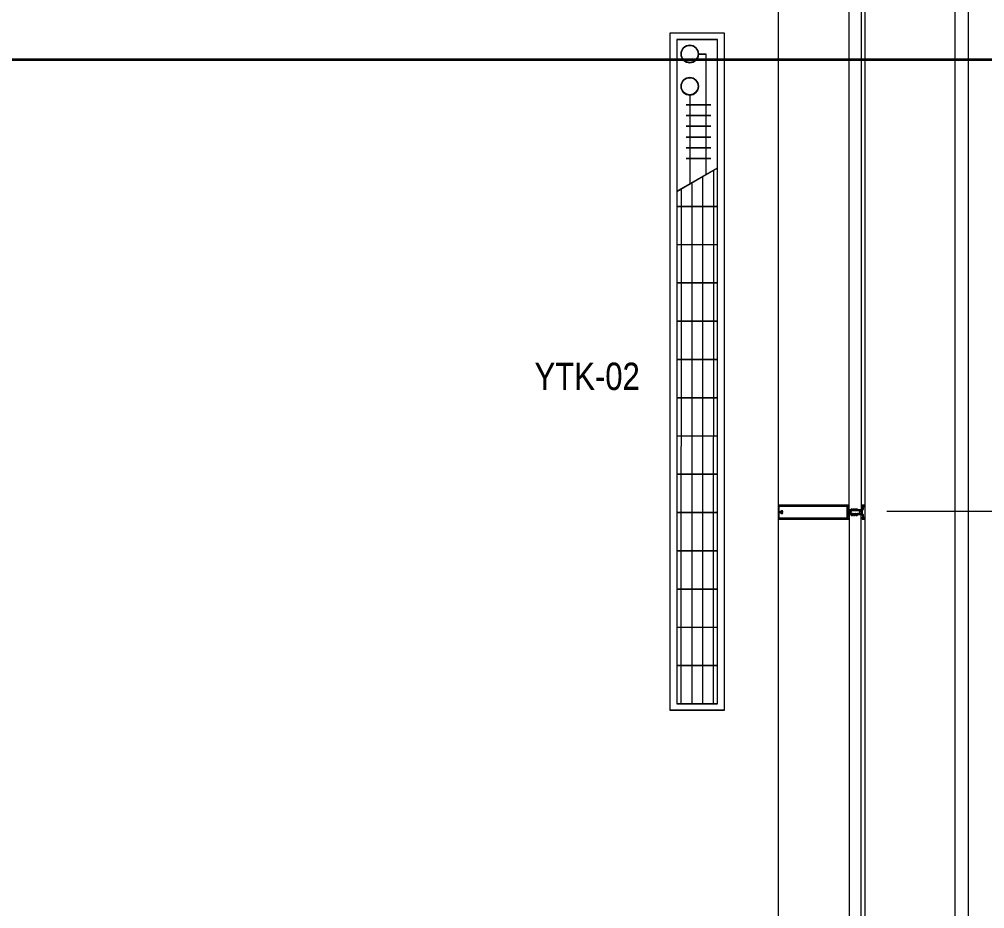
# Model space of a CAD drawing. Extents: x -3709 to 34975, y -230 to 8245.
# Drawn here: x 5850.8 to 6206.9, y 2079.3 to 2407.5 of the extents above; entities that cross this region are included whole.
import ezdxf
from ezdxf.enums import TextEntityAlignment as Align

# ---------------------------------------------------------------- set-up
doc = ezdxf.new("R2010")
doc.units = 0
doc.linetypes.add('Grundrisse$0$AUSGEZOGEN', pattern=[2, 1, 1])
doc.linetypes.add('HIDDEN2', pattern=[4.7625, 3.175, -1.5875])
doc.layers.get('0').update_dxf_attribs({"color": 9, "lineweight": 9})
for name, color, linetype, lineweight in [('04', 9, 'Continuous', 9), ('06D', 9, 'Continuous', 9), ('10A', 9, 'Continuous', 9), ('15', 9, 'Continuous', 9), ('21', 9, 'Continuous', 9), ('22', 8, 'Continuous', 9), ('35', 9, 'Continuous', 9)]:
    doc.layers.add(name, color=color, linetype=linetype, lineweight=lineweight)
doc.styles.add('Arial', font='arial.ttf', dxfattribs={"height": 2.5})
doc.styles.add('MuuM_TEXT-STANDART', font='ARIALN.TTF')

# ---------------------------------------------------------------- blocks, each defined once
blk = doc.blocks.new('prf-camderzi-20x6-p_1')
at = {"layer": '10A', "linetype": 'Continuous'}
for points in [[(0.18, -2.39), (0.13, -2.34), (0.13, 2.34), (0.18, 2.39), (0.79, 2.39), (0.82, 2.3), (0.88, 2.28), (1.2, 2.39), (1.2, 2.5), (0.15, 2.5), (0.04, 2.45), (0, 2.35), (0, -2.35), (0.05, -2.46), (0.15, -2.5), (1.2, -2.5), (1.2, -2.39), (0.88, -2.28), (0.82, -2.3), (0.79, -2.39)], [(1.06, 2.07), (1.06, 1.95), (1.12, 1.95), (1.2, 2.03), (1.2, 2.35), (0.83, 2.25), (0.8, 2.25), (0.77, 2.27), (0.74, 2.33), (0.69, 2.35), (0.53, 2.27), (0.39, 2.2), (0.22, 2.13), (0.21, 2.1), (0.22, 2.07), (0.26, 2.05), (0.6, 2.05), (0.65, 2), (0.65, 1.08), (0.75, 0.98), (0.9, 0.98), (1, 0.88), (1, 0.03), (1.02, 0), (1, -0.02), (1, -0.88), (0.9, -0.98), (0.75, -0.98), (0.65, -1.08), (0.65, -2), (0.6, -2.05), (0.26, -2.05), (0.22, -2.07), (0.21, -2.1), (0.23, -2.14), (0.42, -2.21), (0.52, -2.26), (0.7, -2.35), (0.73, -2.33), (0.77, -2.27), (0.8, -2.25), (0.82, -2.25), (1.2, -2.35), (1.2, -2.03), (1.12, -1.95), (1.06, -1.95), (1.06, -2.07), (0.9, -2.07), (0.8, -1.97), (0.8, -1.13), (1.06, -1.13), (1.06, -1.25), (1.12, -1.25), (1.2, -1.17), (1.2, 1.17), (1.12, 1.25), (1.06, 1.25), (1.06, 1.13), (0.8, 1.13), (0.8, 1.97), (0.9, 2.07)], [(6.25, -2.5), (31.85, -2.5), (31.95, -2.46), (32, -2.35), (32, 2.35), (31.94, 2.47), (31.85, 2.5), (6.25, 2.5), (6.25, 2.3), (6.33, 2.22), (6.39, 2.22), (6.39, 2.34), (6.62, 2.34), (6.62, 1.9), (6.64, 1.87), (6.62, 1.85), (6.62, 1.4), (6.39, 1.4), (6.39, 1.52), (6.33, 1.52), (6.25, 1.44), (6.25, 1.08), (6.37, 1.08), (6.37, 1.2), (6.58, 1.2), (6.58, 0.65), (6.52, 0.53), (6.43, 0.5), (5.3, 0.5), (5.25, 0.45), (5.25, 0.35), (5.35, 0.25), (5.44, 0.25), (5.47, 0.2), (5.59, 0.2), (5.62, 0.25), (5.65, 0.2), (5.77, 0.2), (5.8, 0.25), (5.83, 0.2), (5.95, 0.2), (5.98, 0.25), (6.01, 0.2), (6.13, 0.2), (6.16, 0.25), (6.19, 0.2), (6.31, 0.2), (6.34, 0.25), (6.37, 0.2), (6.41, 0.2), (6.6, 0.09), (6.65, 0), (6.6, -0.09), (6.41, -0.2), (6.28, -0.2), (6.25, -0.25), (6.22, -0.2), (6.1, -0.2), (6.07, -0.25), (6.04, -0.2), (5.92, -0.2), (5.89, -0.25), (5.86, -0.2), (5.74, -0.2), (5.71, -0.25), (5.68, -0.2), (5.56, -0.2), (5.53, -0.25), (5.5, -0.2), (5.38, -0.2), (5.35, -0.25), (5.25, -0.37), (5.25, -0.45), (5.3, -0.5), (6.43, -0.5), (6.55, -0.56), (6.58, -0.65), (6.58, -1.22), (6.37, -1.22), (6.37, -1.1), (6.25, -1.1), (6.25, -1.46), (6.33, -1.54), (6.39, -1.54), (6.39, -1.42), (6.62, -1.42), (6.62, -1.86), (6.64, -1.89), (6.62, -1.91), (6.62, -2.36), (6.39, -2.36), (6.39, -2.24), (6.33, -2.24), (6.25, -2.32)]]:
    blk.add_lwpolyline(points, close=True, dxfattribs=at)
at = {"layer": '10A', "linetype": 'Grundrisse$0$AUSGEZOGEN'}
for points in [[(5.22, -0.5), (5.22, -0.32), (5.28, -0.22), (5.42, -0.19), (5.59, -0.2), (5.76, -0.21), (5.84, -0.21), (5.87, -0.24), (5.9, -0.2), (5.94, -0.2), (6.12, -0.19), (6.17, -0.19), (6.23, -0.17), (6.37, -0.09), (6.42, 0), (6.37, 0.09), (6.23, 0.17), (6.17, 0.19), (6.12, 0.19), (5.94, 0.2), (5.9, 0.2), (5.87, 0.23), (5.84, 0.21), (5.76, 0.21), (5.59, 0.2), (5.42, 0.19), (5.27, 0.23), (5.22, 0.32), (5.22, 0.5), (2.39, 0.5), (2.31, 0.48), (2.07, 0.37), (2.04, 0.37), (2.03, 0.4), (2.04, 0.47), (2.03, 0.49), (1.98, 0.5), (1.44, 0.5), (1.34, 0.4), (1.37, 0.29), (1.48, 0.27), (1.48, 0.34), (1.51, 0.37), (1.8, 0.37), (1.87, 0.34), (2.18, 0.03), (2.19, 0), (2.18, -0.04), (1.87, -0.34), (1.8, -0.37), (1.51, -0.37), (1.48, -0.34), (1.48, -0.26), (1.37, -0.29), (1.34, -0.36), (1.37, -0.47), (1.44, -0.5), (2.01, -0.5), (2.04, -0.47), (2.03, -0.4), (2.04, -0.38), (2.07, -0.37), (2.31, -0.48), (2.39, -0.5)], [(2.8, 0.93), (2.78, 0.89), (2.73, 0.5), (2.84, 0.5), (2.89, 0.55), (2.91, 0.58), (2.91, 0.9), (3, 1.05), (3.11, 1.09), (3.45, 1.12), (3.46, 1.13), (3.47, 1.16), (3.45, 1.18), (3.1, 1.18), (3.09, 1.18), (3.04, 1.17), (3, 1.15), (2.95, 1.13), (2.91, 1.1), (2.88, 1.06), (2.84, 1.02), (2.82, 0.98)], [(3.68, 0.93), (3.66, 0.89), (3.61, 0.5), (3.72, 0.5), (3.77, 0.55), (3.79, 0.58), (3.79, 0.9), (3.88, 1.05), (3.99, 1.09), (4.33, 1.12), (4.34, 1.13), (4.35, 1.16), (4.33, 1.18), (3.98, 1.18), (3.97, 1.18), (3.92, 1.17), (3.88, 1.15), (3.83, 1.13), (3.79, 1.1), (3.76, 1.06), (3.72, 1.02), (3.7, 0.98)], [(4.56, 0.93), (4.54, 0.89), (4.49, 0.5), (4.6, 0.5), (4.65, 0.55), (4.67, 0.58), (4.67, 0.9), (4.76, 1.05), (4.87, 1.09), (5.21, 1.12), (5.22, 1.13), (5.23, 1.16), (5.21, 1.18), (4.86, 1.18), (4.85, 1.18), (4.8, 1.17), (4.76, 1.15), (4.71, 1.13), (4.67, 1.1), (4.64, 1.06), (4.6, 1.02), (4.58, 0.98)], [(2.79, -0.92), (2.78, -0.88), (2.73, -0.5), (2.84, -0.5), (2.89, -0.55), (2.91, -0.58), (2.91, -0.89), (3, -1.04), (3.11, -1.08), (3.44, -1.11), (3.46, -1.12), (3.47, -1.15), (3.45, -1.17), (3.1, -1.17), (3.09, -1.17), (3.04, -1.16), (3, -1.14), (2.95, -1.12), (2.91, -1.09), (2.87, -1.05), (2.84, -1.01), (2.82, -0.97)], [(3.67, -0.92), (3.66, -0.88), (3.61, -0.5), (3.72, -0.5), (3.77, -0.55), (3.79, -0.58), (3.79, -0.89), (3.88, -1.04), (3.99, -1.08), (4.32, -1.11), (4.34, -1.12), (4.35, -1.15), (4.33, -1.17), (3.98, -1.17), (3.97, -1.17), (3.92, -1.16), (3.88, -1.14), (3.83, -1.12), (3.79, -1.09), (3.75, -1.05), (3.72, -1.01), (3.7, -0.97)], [(4.55, -0.92), (4.54, -0.88), (4.49, -0.5), (4.6, -0.5), (4.65, -0.55), (4.67, -0.58), (4.67, -0.89), (4.76, -1.04), (4.87, -1.08), (5.2, -1.11), (5.22, -1.12), (5.23, -1.15), (5.21, -1.17), (4.86, -1.17), (4.85, -1.17), (4.8, -1.16), (4.76, -1.14), (4.71, -1.12), (4.67, -1.09), (4.63, -1.05), (4.6, -1.01), (4.58, -0.97)]]:
    blk.add_lwpolyline(points, close=True, dxfattribs=at)
at = {"layer": '10A', "linetype": 'Continuous'}
blk.add_lwpolyline([(6.85, -2.29), (6.85, 2.29), (31.79, 2.29), (31.79, 0.16), (31.74, 0.11), (31.28, 0.11), (31.22, 0.17), (31.2, 0.22), (31.17, 0.27), (31.13, 0.31), (31.09, 0.35), (31.05, 0.38), (31, 0.41), (30.95, 0.43), (30.9, 0.45), (30.84, 0.46), (30.79, 0.46), (30.73, 0.45), (30.68, 0.44), (30.62, 0.42), (30.57, 0.4), (30.53, 0.37), (30.49, 0.33), (30.45, 0.29), (30.44, 0.18), (30.52, 0.13), (30.66, 0.13), (30.68, 0.16), (30.67, 0.18), (30.78, 0.22), (30.92, 0.18), (30.92, 0.16), (30.93, 0.14), (31, 0.12), (31.04, -0.01), (31, -0.11), (30.93, -0.12), (30.92, -0.15), (30.93, -0.16), (30.78, -0.2), (30.68, -0.16), (30.68, -0.15), (30.67, -0.12), (30.65, -0.11), (30.52, -0.11), (30.42, -0.18), (30.45, -0.27), (30.49, -0.31), (30.53, -0.35), (30.57, -0.38), (30.62, -0.41), (30.68, -0.42), (30.73, -0.44), (30.79, -0.44), (30.84, -0.44), (30.9, -0.43), (30.95, -0.42), (31, -0.39), (31.05, -0.37), (31.09, -0.33), (31.13, -0.29), (31.17, -0.25), (31.2, -0.2), (31.22, -0.15), (31.28, -0.09), (31.74, -0.09), (31.79, -0.14), (31.79, -2.29), (6.85, -2.29)], dxfattribs=at)
blk = doc.blocks.new('p-cephe-onkisim')
at = {"layer": '06D'}
for points in [[(-70.11, 2344.99), (-70, 68.43)], [(0, 2276.5), (0, 68)]]:
    blk.add_lwpolyline(points, dxfattribs=at)
blk.add_lwpolyline([(-5, 1789.5), (-38, 1789.5), (-38, 2276.5), (-5, 2276.5)], close=True, dxfattribs=at)
at = {"layer": '15', "linetype": 'Continuous'}
for points in [[(-44, 2278.1), (-39.5, 2278.1), (-39.5, 2034), (-44, 2034)], [(-44, 1787.92), (-39.5, 1787.92), (-39.5, 2032.27), (-44, 2032.27)]]:
    blk.add_lwpolyline(points, close=True, dxfattribs=at)
at = {"rotation": 180}
blk.add_blockref('prf-camderzi-20x6-p_1', (-38, 2033.16), dxfattribs=at)
blk = doc.blocks.new('p-cephe-onkisim-toplam')
blk.add_blockref('p-cephe-onkisim', (0, 0))
blk = doc.blocks.new('A$C4B7F52E3')
for p, q in [((250, 89.48), (0, 89.47)), ((250, 89.47), (0, 89.48)), ((0, 89.48), (0, 69.47)), ((250, 69.47), (250, 89.47)), ((0, 69.47), (250, 69.47))]:
    blk.add_line(p, q)
at = {"color": 252, "linetype": 'Continuous'}
for p, q in [((16.61, 71.95), (16.6, 86.99)), ((30.73, 71.95), (30.72, 86.99)), ((44.85, 71.95), (44.84, 86.99)), ((58.96, 71.95), (58.96, 86.99)), ((73.08, 71.95), (73.08, 86.99)), ((87.2, 71.95), (87.2, 86.99)), ((101.32, 71.95), (101.32, 86.99)), ((115.44, 71.95), (115.44, 86.99)), ((129.56, 71.95), (129.56, 86.99)), ((143.68, 71.95), (143.68, 86.98)), ((157.8, 71.95), (157.8, 86.98)), ((171.92, 71.94), (171.92, 86.98)), ((186.04, 71.94), (186.04, 86.98))]:
    blk.add_line(p, q, dxfattribs=at)
at = {"color": 252}
for p, q in [((191.48, 71.95), (200.19, 86.99)), ((199.29, 85.44), (2.49, 85.42)), ((242.21, 82.69), (197.7, 82.69)), ((203.55, 84.5), (203.55, 75.36)), ((207.52, 84.5), (207.52, 75.36)), ((211.5, 84.5), (211.5, 75.36)), ((215.48, 84.5), (215.48, 75.36)), ((219.45, 84.5), (219.45, 75.36)), ((223.43, 84.5), (223.43, 75.36)), ((242.21, 79.91), (242.21, 82.69)), ((196.99, 81.46), (2.49, 81.45)), ((194.68, 77.48), (2.49, 77.47)), ((227.1, 76.72), (194.25, 76.73)), ((192.38, 73.51), (2.49, 73.49))]:
    blk.add_line(p, q, dxfattribs=at)
blk.add_lwpolyline([(247.51, 86.99), (247.51, 71.95), (2.49, 71.95), (2.49, 86.99)], close=True)
for centre in [(230.28, 76.72), (242.21, 76.72)]:
    blk.add_circle(centre, 3.18, dxfattribs=at)
blk = doc.blocks.new('yer menfezleri')
at = {"layer": '35'}
for centre in [(2775.01, 14109), (2775.01, 14097.07)]:
    blk.add_circle(centre, 3.18, dxfattribs=at)
at = {"layer": '35', "xscale": -1, "rotation": 270}
blk.add_blockref('A$C4B7F52E3', (2698.29, 13866.79), dxfattribs=at)
at = {"layer": '35', "style": 'MuuM_TEXT-STANDART'}
blk.add_text('YTK-02', height=10, dxfattribs=at).set_placement((2737.18, 13990.06), align=Align.MIDDLE)
blk = doc.blocks.new('0_wallno')
at = {"color": 0}
blk.add_lwpolyline([(-17, 1.5), (-8, 1.5), (-8, -1.5), (-17, -1.5)], close=True, dxfattribs=at)
blk.add_lwpolyline([(-8, 0), (0, 0)], dxfattribs=at)
at = {"color": 0, "style": 'Arial'}
blk.add_attdef('DUVARNO', text='', height=2, dxfattribs=at).set_placement((-12.5, 0), align=Align.MIDDLE_CENTER)
blk = doc.blocks.new('p-araba-caddy')
for points in [[(4.26, 87.51), (96.49, 89.41), (104.41, 102.92), (112.34, 100.13), (105.35, 88.48), (403.12, 88.69), (392.45, 85.45), (418.68, 84.42, -0.236784), (423.23, -86.05), (112.38, -97.42), (113.04, -112.56), (99.21, -96.1), (12.07, -96.13, -0.35315), (-45.78, -38.19), (-47.76, 31.57, -0.418979), (4.26, 87.51, -0.014091)], [(2.59, 87.13), (-12.8, 80.33, 0.245122), (-38.23, 40.61, 1.092698)], [(409.1, 84.81, -0.220393), (429.15, 10.65, -0.069309), (420.89, -80.59, -0.369387), (413.22, -85.28, 0.321855)], [(64.08, 71.92), (123.59, 65.82, 0.084966), (128.47, -72.87, -0.035125), (66.42, -79.48, -0.194351), (64.08, 71.92, 5.525286)], [(420.8, 66.63), (409.14, 55.57, -0.115145), (408.6, -46.74, 0.095225), (425.84, -65.72, -1.448896)], [(198.7, 59.31), (404.34, 58.71, -0.170159), (399.21, -57.46), (133.8, -68.34)], [(414.2, 20.68, 0.498413), (429.89, 21.34, -5.209749)], [(414.6, 10.43, -0.389225), (429.11, 8.84, 0.453338)], [(-37.08, -40.41), (-20.32, -78.19, 0.180747), (-6.04, -89.68), (12.07, -96.13)]]:
    blk.add_lwpolyline(points, format="xyb")
for points in [[(128.39, 63.59), (198.34, 59.3), (187.01, 88.59)], [(-16.56, 71.13), (53.81, 76), (63.98, 81.75), (88.77, 77.77), (93.64, 84.4), (100.28, 80.42), (104.7, 83.08), (183.48, 83.52), (188.35, 71.13), (129.93, 71.13)], [(220.11, 84.66), (385.27, 81.17), (382, 68.06), (219.94, 73.15), (220.11, 84.66)], [(277.68, 83.09), (275.35, 70.89)], [(330.01, 82.53), (330.93, 69.98)], [(404.84, 57.96), (419.34, 71.17)], [(36.43, 59.8), (-33.06, 43.83), (-47.93, 36.03), (-46.07, -36.03), (-30.09, -43.83), (45.17, -66.5)], [(-33.17, 43.72), (-32.97, -41.82)], [(-39.62, 40.39), (-39.44, -39.27)], [(-36.39, 42.08), (-36.21, -40.84)], [(-42.85, 38.7), (-42.67, -37.69)], [(399.21, -57.46), (422.7, -74.75)], [(217.67, -71.23), (380.57, -66), (385.81, -78.37), (219.1, -84.08), (217.19, -71.23)], [(277.5, -68.54), (278.55, -81.67)], [(328.6, -68.26), (329.42, -80.94)], [(-13.38, -77.2), (54.33, -79.85), (68.94, -86.49), (98.59, -88.7), (103.01, -86.93), (110.98, -96.22), (108.33, -88.7), (191.09, -89.14), (191.97, -93.56)], [(118.18, -77.55), (201.93, -75.8), (199.3, -94.64)]]:
    blk.add_lwpolyline(points)
blk.add_lwpolyline([(53.8, 75.95), (130, 70.57, 0.08903), (133.77, -71.93, -0.153631), (54.26, -80.6, -0.218697)], format="xyb", close=True)
blk = doc.blocks.new('p- caddy')
at = {"rotation": 268.9244510197643}
blk.add_blockref('p-araba-caddy', (10.6, 442.15), dxfattribs=at)

msp = doc.modelspace()

# ---------------------------------------------------------------- linework, layer by layer
at = {"layer": '21', "linetype": 'HIDDEN2', "ltscale": 0.1, "const_width": 1}
msp.add_lwpolyline([(5750.84, 2392.59), (6274.63, 2392.59), (6274.63, 3241.21), (5750.84, 3241.21)], close=True, dxfattribs=at)

# ---------------------------------------------------------------- block references
for name, p in [('p-cephe-onkisim-toplam', (6200.84, 192.5)), ('p-cephe-onkisim-toplam', (6200.84, 192.4)), ('yer menfezleri', (3323.08, -11714.29)), ('yer menfezleri', (3323.08, -11714.39))]:
    msp.add_blockref(name, p)
at = {"layer": '04'}
msp.add_blockref('p- caddy', (5738.09, 1735.53), dxfattribs=at)
at = {"layer": '22'}
ref = msp.add_blockref('0_wallno', (6170.84, 2225.86), dxfattribs=dict(at, xscale=-5, yscale=5, zscale=5))
ref.add_attrib('DUVARNO', 'VW-GC01', dxfattribs={"layer": '0', "height": 10, "style": 'Arial', "width": 0.7}).set_placement((6235.31, 2225.03), align=Align.MIDDLE_CENTER)

doc.saveas('drawing.dxf')
